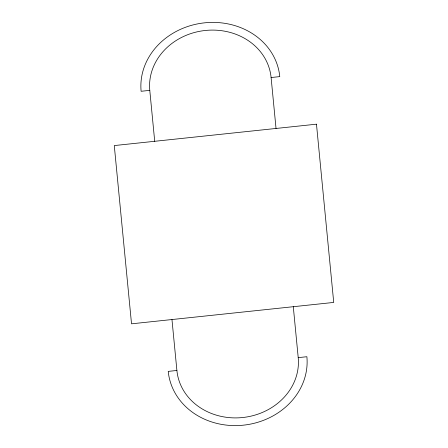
<?xml version="1.0" encoding="UTF-8"?>
<svg xmlns="http://www.w3.org/2000/svg" width="448" height="448" viewBox="0 0 448 448"><rect width="100%" height="100%" fill="white"/><g stroke="black" fill="none" stroke-linecap="round" stroke-linejoin="round"><path stroke-width="0.67" d="M149.783 90.367L141.12 91.28A69.72 61.387 -7.8 0 1 204.529 22.837A69.72 61.387 -7.8 0 1 279.77 76.614L271.102 77.532A61.006 53.715 -7.8 0 0 205.268 30.475A61.006 53.715 -7.8 0 0 149.783 90.367L154.711 141.294M176.898 370.468L168.23 371.386A69.72 61.387 -7.8 0 0 243.471 425.163A69.72 61.387 -7.8 0 0 306.88 356.72L298.217 357.633A61.006 53.715 -7.8 0 1 242.732 417.525A61.006 53.715 -7.8 0 1 176.898 370.468L171.965 319.542M271.102 77.532L276.035 128.458M293.289 306.706L298.217 357.633M316.473 124.18L114.274 145.572L131.527 323.82L333.726 302.428L316.473 124.18"/></g></svg>
